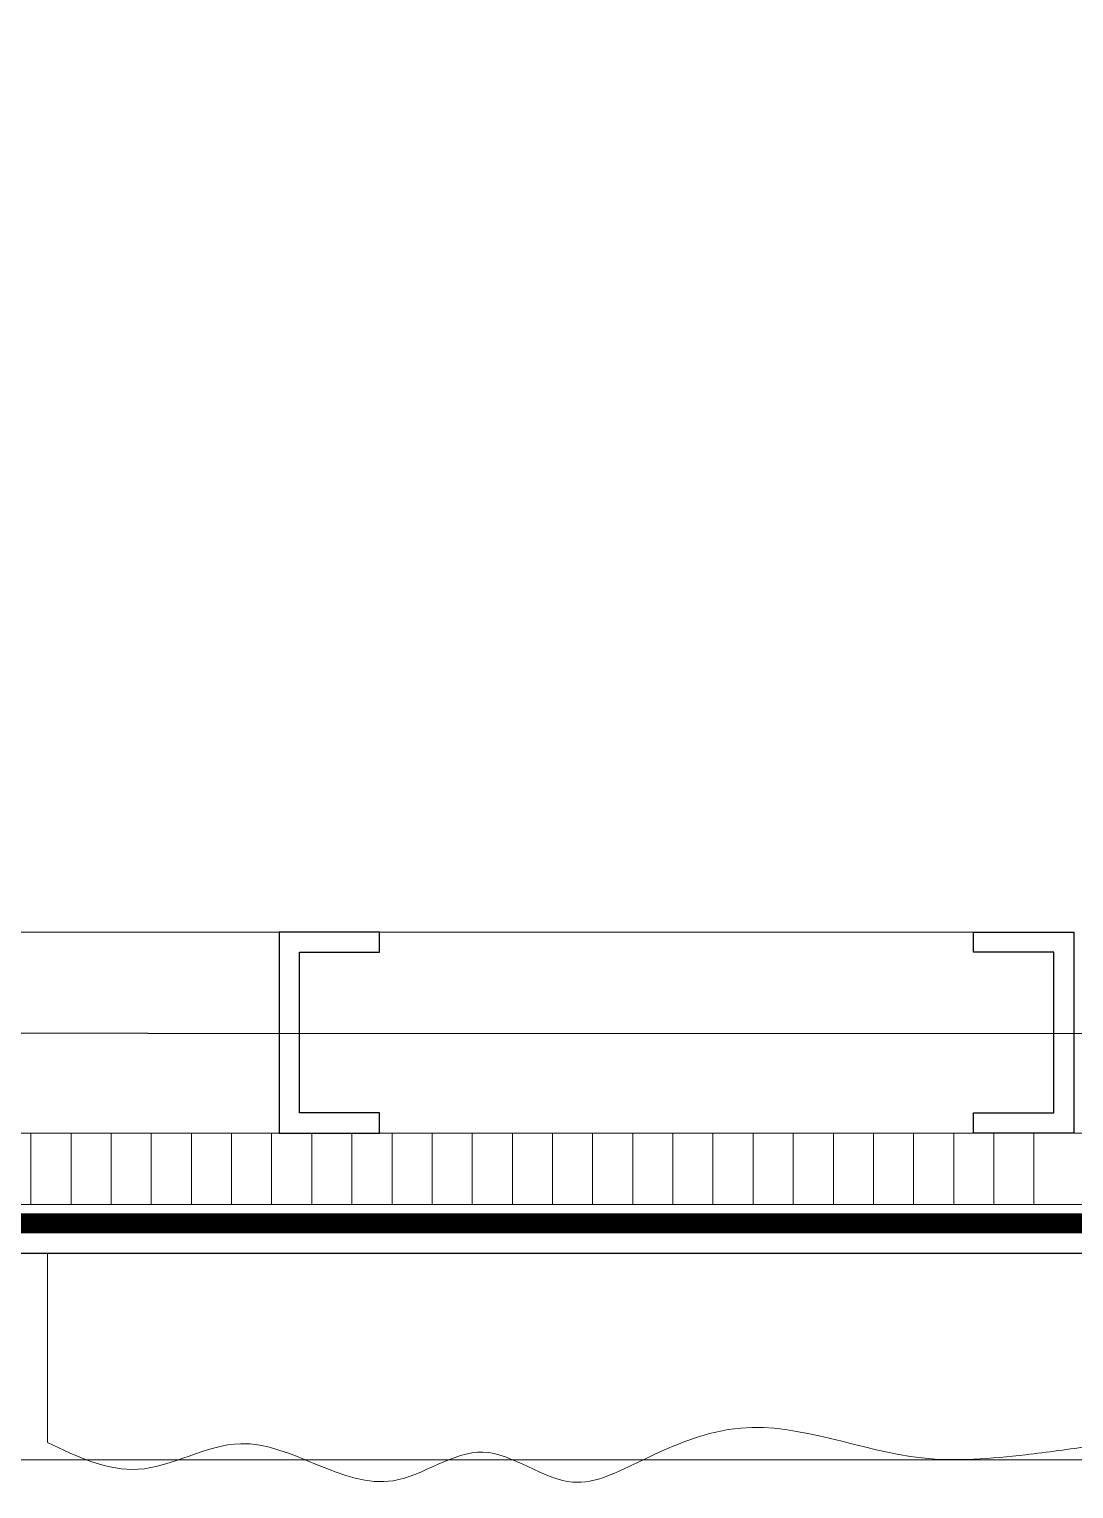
# Model space of a CAD drawing. Header units: centimetres. Extents: x -20963 to 233486, y -95276 to 159172.
# Drawn here: x 105490.55 to 105516.59, y 31717.38 to 31753.74 of the extents above; entities that cross this region are included whole.
import ezdxf

# ---------------------------------------------------------------- set-up
doc = ezdxf.new("R2010")
doc.units = ezdxf.units.CM
doc.header["$LTSCALE"] = 10
doc.header["$MEASUREMENT"] = 0
doc.linetypes.add('006 plans$0$$0$$0$DASHED2', pattern=[0.375, 0.25, -0.125])
doc.linetypes.add('DASHDOT2', pattern=[0.5, 0.25, -0.125, 0, -0.125])
for name, color, linetype in [('006 plans$0$$glazing$0$$WALL SECTION$0$External Wall Details$0$A-DETL-INSL', 8, 'Continuous'), ('006 plans$0$$glazing$0$isocab panels', 5, 'Continuous'), ('A-MA-DEMISE LINE', 10, 'DASHDOT2'), ('LP-DIMENSION_INT_100', 51, 'Continuous')]:
    doc.layers.add(name, color=color, linetype=linetype)
doc.layers.add('006 plans$0$A-DOOR', color=5, linetype='Continuous', lineweight=13)
doc.linetypes.add('006 plans$0$$glazing$0$$WALL SECTION$0$External Wall Details$0$BATTING', pattern='A,0.00254,-2.54,[134,ltypeshp.shx,S=2.54,R=0,X=-2.54,Y=0],-5.08,[134,ltypeshp.shx,S=2.54,R=180,X=2.54,Y=0],-2.54', length=10.16254)

# ---------------------------------------------------------------- blocks, each defined once
blk = doc.blocks.new('gfgf')
at = {"layer": '006 plans$0$$glazing$0$$WALL SECTION$0$External Wall Details$0$A-DETL-INSL', "linetype": '006 plans$0$$glazing$0$$WALL SECTION$0$External Wall Details$0$BATTING', "ltscale": 2.5}
blk.add_lwpolyline([(391362.03, 244854.99), (391256.43, 244854.99), (391256.43, 244604.99), (391254.45, 244604.68), (390493.07, 244604.89)], dxfattribs=at)
at = {"layer": '006 plans$0$$glazing$0$isocab panels'}
blk.add_line((391313.18, 244549.96), (390493.07, 244549.95), dxfattribs=at)
for points in [[(391058.37, 244625.03), (391058.37, 244630.03), (391033.37, 244630.03), (391033.37, 244579.96), (391058.37, 244579.96), (391058.37, 244584.96), (391038.37, 244584.96), (391038.37, 244625.03), (391058.37, 244625.03)], [(391206.39, 244625.03), (391206.39, 244630.03), (391231.39, 244630.03), (391231.39, 244579.96), (391206.39, 244579.96), (391206.39, 244584.96), (391226.39, 244584.96), (391226.39, 244625.03), (391206.39, 244625.03)]]:
    blk.add_lwpolyline(points, dxfattribs=at)
at = {"layer": '006 plans$0$A-DOOR'}
for p, q in [((391231.39, 244630.03), (390493.07, 244630.03)), ((390493.07, 244579.95), (391281.46, 244579.96)), ((390971.46, 244579.96), (390971.46, 244562.16)), ((390981.46, 244579.96), (390981.46, 244562.16)), ((390991.46, 244579.96), (390991.46, 244562.16)), ((391001.46, 244579.96), (391001.46, 244562.16)), ((391011.46, 244579.96), (391011.46, 244562.16)), ((391021.46, 244579.96), (391021.46, 244562.16)), ((391031.46, 244579.96), (391031.46, 244562.16)), ((391041.46, 244579.96), (391041.46, 244562.16)), ((391051.46, 244579.96), (391051.46, 244562.16)), ((391061.46, 244579.96), (391061.46, 244562.16)), ((391071.46, 244579.96), (391071.46, 244562.16)), ((391081.46, 244579.96), (391081.46, 244562.16)), ((391091.46, 244579.96), (391091.46, 244562.16)), ((391101.46, 244579.96), (391101.46, 244562.16)), ((391111.46, 244579.96), (391111.46, 244562.16)), ((391121.46, 244579.96), (391121.46, 244562.16)), ((391131.46, 244579.96), (391131.46, 244562.16)), ((391141.46, 244579.96), (391141.46, 244562.16)), ((391151.46, 244579.96), (391151.46, 244562.16)), ((391161.46, 244579.96), (391161.46, 244562.16)), ((391171.46, 244579.96), (391171.46, 244562.16)), ((391181.46, 244579.96), (391181.46, 244562.16)), ((391191.46, 244579.96), (391191.46, 244562.16)), ((391201.46, 244579.96), (391201.46, 244562.16)), ((391211.46, 244579.96), (391211.46, 244562.16)), ((391221.46, 244579.96), (391221.46, 244562.16)), ((390975.61, 244549.95), (390975.61, 244502.85)), ((391361.25, 244498.55), (390658.03, 244498.55))]:
    blk.add_line(p, q, dxfattribs=at)
blk.add_lwpolyline([(391387.62, 244814.95), (391296.46, 244814.95), (391296.46, 244562.16), (390493.07, 244562.16)], dxfattribs=at)
at = {"layer": '006 plans$0$A-DOOR', "linetype": '006 plans$0$$0$$0$DASHED2', "ltscale": 100, "const_width": 5}
blk.add_lwpolyline([(391383.55, 244807.45), (391305.68, 244807.45), (391305.68, 244557.46), (390493.07, 244557.45)], dxfattribs=at)
at = {"layer": '006 plans$0$A-DOOR'}
blk.add_open_spline([(391235.68, 244501.93), (391230.25, 244501.19), (391216.28, 244499.29), (391186.87, 244496.74), (391154.34, 244511.73), (391126.26, 244499.99), (391104.64, 244488.55), (391084.18, 244506.81), (391056.88, 244484.37), (391027.85, 244510.69), (390999.02, 244491.69), (390983.11, 244499.27), (390975.61, 244502.85)], degree=3, knots=[0, 0, 0, 0, 16.468338, 42.310839, 88.029538, 114.196525, 132.056062, 155.639631, 179.11576, 218.222204, 244.580732, 268.114733, 268.114733, 268.114733, 268.114733], dxfattribs=at)
blk = doc.blocks.new('PLAN')
at = {"layer": 'A-MA-DEMISE LINE', "color": 4, "xscale": 0.1, "yscale": 0.1, "zscale": 0.1}
blk.add_blockref('gfgf', (62317.381, 7268.244, 0), dxfattribs=at)

msp = doc.modelspace()

# ---------------------------------------------------------------- block references
at = {"layer": 'LP-DIMENSION_INT_100', "color": 2}
msp.add_blockref('PLAN', (4076.067, 0), dxfattribs=at)

doc.saveas('drawing.dxf')
